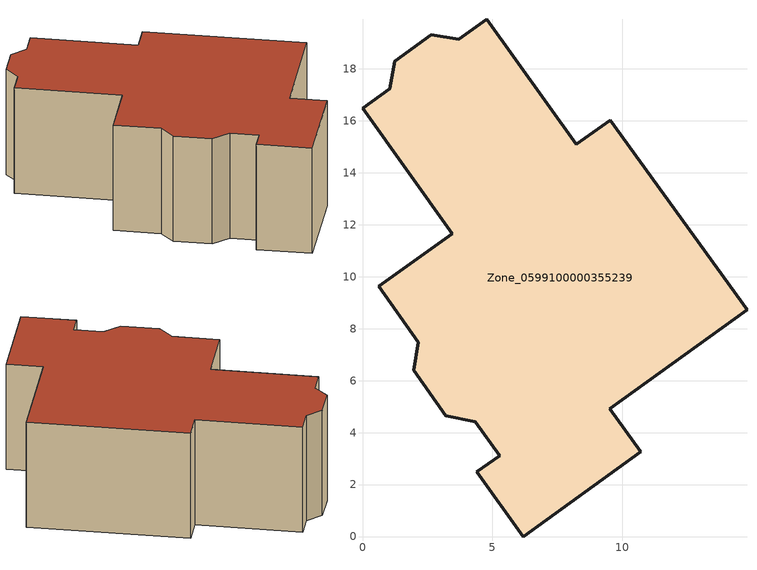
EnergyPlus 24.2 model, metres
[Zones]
Zone_0599100000355239
 floor ground (C_G): 9.52,4.92 10.71,3.26 6.19,0 4.4,2.49 5.28,3.12 4.34,4.43 3.21,4.66 1.97,6.41 2.15,7.48 0.62,9.63 3.45,11.66 0,16.48 1.06,17.23 1.23,18.29 2.65,19.31 3.71,19.14 4.78,19.9 8.23,15.09 9.53,16.03 14.8,8.73 z0
 wall outside (C_F): 8.23,15.09 4.78,19.9 3.71,19.14 2.65,19.31 1.23,18.29 1.06,17.23 0,16.48 3.45,11.66 0.62,9.63 2.15,7.48 1.97,6.41 3.21,4.66 4.34,4.43 5.28,3.12 4.4,2.49 6.19,0 10.71,3.26 9.52,4.92 14.8,8.73 9.53,16.03 8.23,15.09 z0:6.44
 roof outside (C_R): 14.8,8.73 9.53,16.03 8.23,15.09 4.78,19.9 3.71,19.14 2.65,19.31 1.23,18.29 1.06,17.23 0,16.48 3.45,11.66 0.62,9.63 2.15,7.48 1.97,6.41 3.21,4.66 4.34,4.43 5.28,3.12 4.4,2.49 6.19,0 10.71,3.26 9.52,4.92 z6.44
[BUILDING]
Pand.0599100000355239: North Axis=0; Terrain=City; Loads Convergence Tolerance Value=0.04; Temperature Convergence Tolerance Value=0.4; Solar Distribution=FullExterior; Maximum Number of Warmup Days=25; Minimum Number of Warmup Days=1
[Site:Location]
Rotterdam.The.Hague.AP_ZH_NLD Design_Conditions: Latitude=51.96; Longitude=4.45; Time Zone=1; Elevation=-4.5
[SITE:GROUNDTEMPERATURE:BUILDINGSURFACE]
18, 18, 18, 18, 18, 18, 18, 18, 18, 18, 18, 18
[MATERIAL] Thermal Absorptance=0.9; Solar Absorptance=0.7; Visible Absorptance=0.7
Name | Roughness | Thickness | Conductivity | Density | Specific Heat
G.D.1992-2005 | MediumSmooth | 0.15 | 0.06 | 540 | 1210
F.D.1992-2005 | Rough | 0.3 | 0.12 | 1920 | 840
R.D.1992-2005 | MediumRough | 0.2 | 0.08 | 1500 | 1000
[CONSTRUCTION]
C_G: G.D.1992-2005
C_F: F.D.1992-2005
C_R: R.D.1992-2005
[ZONE]
Zone_0599100000355239: Type=1; Multiplier=1; Ceiling Height=Autocalculate; Volume=Autocalculate; Floor Area=autocalculate; Part of Total Floor Area=Yes
[ZONEINFILTRATION:DESIGNFLOWRATE]
Infil_Zone_0599100000355239: Zone or ZoneList or Space or SpaceList=Zone_0599100000355239; Schedule=AlwaysOn; Design Flow Rate Calculation Method=Flow/Area; Flow Rate per Floor Area=0.0021; Constant Term Coefficient=1; Temperature Term Coefficient=0; Velocity Term Coefficient=0; Velocity Squared Term Coefficient=0
[HVACTEMPLATE:ZONE:IDEALLOADSAIRSYSTEM]
Zone_0599100000355239: Maximum Heating Supply Air Temperature=50; Minimum Cooling Supply Air Temperature=13; Maximum Heating Supply Air Humidity Ratio=0.0156; Minimum Cooling Supply Air Humidity Ratio=0.0077; Heating Limit=NoLimit; Cooling Limit=NoLimit; Dehumidification Control Type=ConstantSensibleHeatRatio; Cooling Sensible Heat Ratio=0.7; Dehumidification Setpoint=60; Humidification Control Type=None; Humidification Setpoint=30; Outdoor Air Method=None; Outdoor Air Flow Rate per Person=0.00944; Outdoor Air Flow Rate per Zone Floor Area=0; Outdoor Air Flow Rate per Zone=0; Demand Controlled Ventilation Type=None; Outdoor Air Economizer Type=NoEconomizer; Heat Recovery Type=None; Sensible Heat Recovery Effectiveness=0.7; Latent Heat Recovery Effectiveness=0.65
[ZONECONTROL:THERMOSTAT]
ThermostatControl_Zone_0599100000355239: Zone or ZoneList=Zone_0599100000355239; Control Type Schedule=DualSetpointControlType; Control 1=Thermostat_Zone_0599100000355239; Temperature Difference Between Cutout And Setpoint=0
[THERMOSTATSETPOINT:DUALSETPOINT]
Thermostat_Zone_0599100000355239: Heating Setpoint Temperature Schedule=HeatingSetpoint_Zone_0599100000355239; Cooling Setpoint Temperature Schedule=CoolingSetpoint_Zone_0599100000355239
[SCHEDULE:COMPACT]
HeatingSetpoint_Zone_0599100000355239: Through: 12/31, For: AllDays, Until: 24:00, 21
CoolingSetpoint_Zone_0599100000355239: Through: 12/31, For: AllDays, Until: 24:00, 24
DualSetpointControlType: Through: 12/31, For: AllDays, Until: 24:00, 4
AlwaysOn: Through: 12/31, For: AllDays, Until: 24:00, 1
